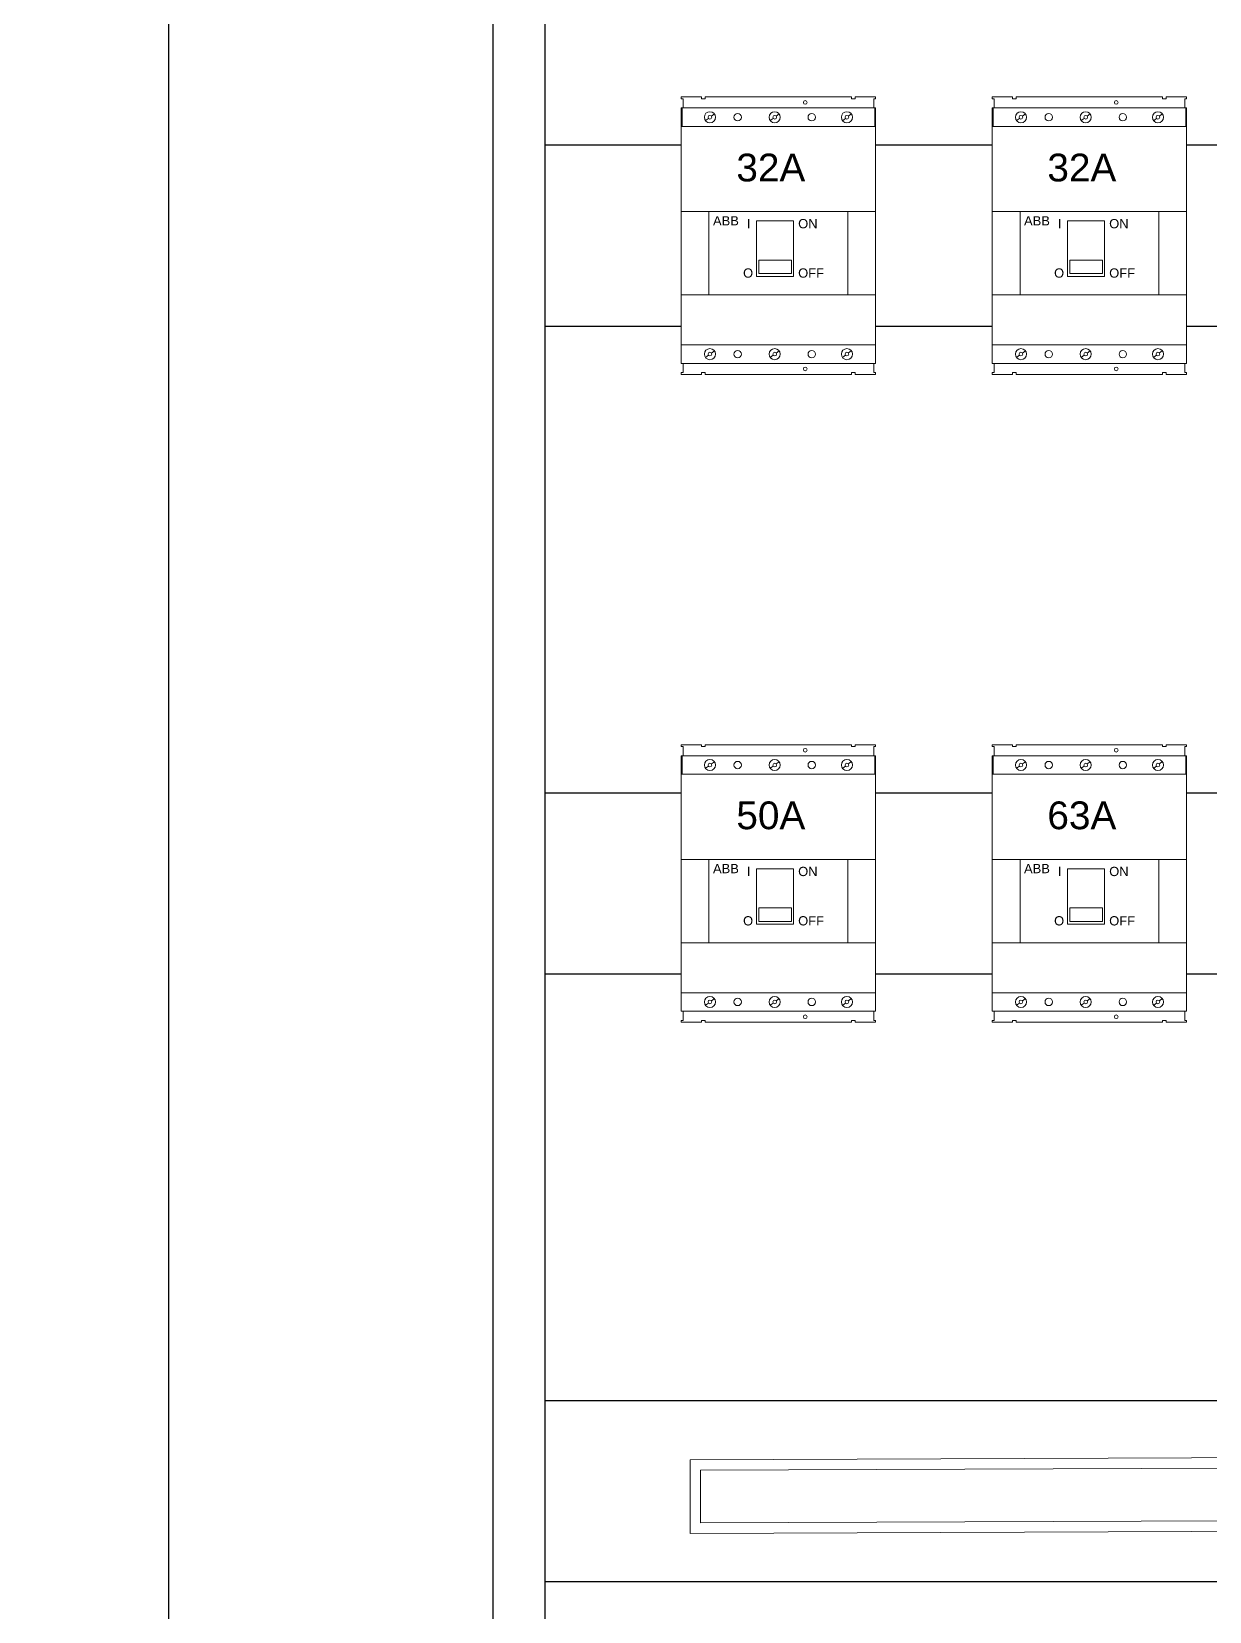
# Model space of a CAD drawing. Header units: millimetres. Extents: x 2046 to 14753, y 2361 to 29276.
# Drawn here: x 10064.7 to 10110.1, y 3039 to 3099.9 of the extents above; entities that cross this region are included whole.
import ezdxf

# ---------------------------------------------------------------- set-up
doc = ezdxf.new("R2010")
doc.units = ezdxf.units.MM
for name, color, linetype in [('BARA', 31, 'Continuous'), ('HAT', 3, 'Continuous'), ('T2BUSBAR', 7, 'Continuous')]:
    doc.layers.add(name, color=color, linetype=linetype)
doc.styles.get("Standard").update_dxf_attribs({"font": 'arial.ttf'})
doc.dimstyles.new('ISO-25', dxfattribs={"dimtxt": 2.5, "dimasz": 2.5, "dimexe": 1.25, "dimexo": 0.625, "dimtad": 1, "dimtxsty": 'Standard', "dimcen": 2.5, "dimadec": 0, "dimazin": 0, "dimtfac": 1, "dimtmove": 0, "dimatfit": 3, "dimfxl": 1, "dimarcsym": 0})

# ---------------------------------------------------------------- blocks, each defined once
blk = doc.blocks.new('*D249')
at = {"layer": 'Defpoints', "color": 0, "transparency": 16777216}
for p in [(10069.968, 3196.963), (10082.489, 3196.963), (10082.489, 3016.963)]:
    blk.add_point(p, dxfattribs=at)
at = {"layer": 'HAT', "color": 0, "lineweight": -2, "transparency": 16777216}
for p, q in [((10081.864, 3196.963), (10068.718, 3196.963)), ((10069.968, 3019.463), (10069.968, 3194.463)), ((10081.864, 3016.963), (10068.718, 3016.963))]:
    blk.add_line(p, q, dxfattribs=at)
at = {"layer": 'HAT', "color": 0, "transparency": 16777216}
for points in [[(10069.551, 3194.463), (10070.385, 3194.463), (10069.968, 3196.963)], [(10069.551, 3019.463), (10070.385, 3019.463), (10069.968, 3016.963)]]:
    blk.add_solid(points, dxfattribs=at)
at = {"layer": 'HAT', "transparency": 16777216, "insert": (10067.301, 3106.963), "char_height": 4, "attachment_point": 5, "rotation": 90, "bg_fill": 3, "box_fill_scale": 1.1, "bg_fill_color": 256, "bg_fill_true_color": 13158600, "bg_fill_transparency": 0}
blk.add_mtext('180', dxfattribs=at)

msp = doc.modelspace()

# ---------------------------------------------------------------- linework, layer by layer
at = {"lineweight": 9}
for p, q in [((10090.525, 3097.428), (10089.739, 3097.428)), ((10089.739, 3097.428), (10089.739, 3097.357)), ((10089.739, 3097.428), (10089.739, 3097.357)), ((10089.739, 3097.428), (10090.525, 3097.428)), ((10089.739, 3097.357), (10089.81, 3097.357)), ((10089.81, 3097.357), (10089.81, 3097)), ((10090.525, 3097.428), (10090.525, 3097.357)), ((10090.525, 3097.357), (10090.668, 3097.357)), ((10096.31, 3097.428), (10090.668, 3097.428)), ((10090.668, 3097.357), (10090.668, 3097.428)), ((10096.31, 3097.357), (10096.31, 3097.428)), ((10096.453, 3097.357), (10096.31, 3097.357)), ((10097.239, 3097.428), (10096.453, 3097.428)), ((10097.239, 3097.428), (10096.453, 3097.428)), ((10096.453, 3097.428), (10096.453, 3097.357)), ((10097.239, 3097.357), (10097.168, 3097.357)), ((10097.168, 3097.357), (10097.168, 3097)), ((10097.239, 3097.357), (10097.239, 3097.428)), ((10097.239, 3097.428), (10097.239, 3097.357)), ((10102.525, 3097.428), (10101.739, 3097.428)), ((10101.739, 3097.428), (10101.739, 3097.357)), ((10101.739, 3097.428), (10101.739, 3097.357)), ((10101.739, 3097.428), (10102.525, 3097.428)), ((10101.739, 3097.357), (10101.81, 3097.357)), ((10101.81, 3097.357), (10101.81, 3097)), ((10102.525, 3097.428), (10102.525, 3097.357)), ((10102.525, 3097.357), (10102.668, 3097.357)), ((10108.31, 3097.428), (10102.668, 3097.428)), ((10102.668, 3097.357), (10102.668, 3097.428)), ((10108.31, 3097.357), (10108.31, 3097.428)), ((10108.453, 3097.357), (10108.31, 3097.357)), ((10109.239, 3097.428), (10108.453, 3097.428)), ((10109.239, 3097.428), (10108.453, 3097.428)), ((10108.453, 3097.428), (10108.453, 3097.357)), ((10109.239, 3097.357), (10109.168, 3097.357)), ((10109.168, 3097.357), (10109.168, 3097)), ((10109.239, 3097.357), (10109.239, 3097.428)), ((10109.239, 3097.428), (10109.239, 3097.357)), ((10089.739, 3097), (10089.739, 3087.142)), ((10097.239, 3097), (10089.739, 3097)), ((10089.739, 3096.285), (10089.739, 3097)), ((10089.739, 3096.25), (10089.739, 3096.964)), ((10089.775, 3096.285), (10089.775, 3097)), ((10090.904, 3096.684), (10091.019, 3096.769)), ((10093.404, 3096.684), (10093.519, 3096.769)), ((10096.188, 3096.687), (10096.3, 3096.775)), ((10097.203, 3096.285), (10097.203, 3097)), ((10097.239, 3087.142), (10097.239, 3097)), ((10097.239, 3096.285), (10097.239, 3097)), ((10101.739, 3097), (10101.739, 3087.142)), ((10109.239, 3097), (10101.739, 3097)), ((10101.739, 3096.285), (10101.739, 3097)), ((10101.739, 3096.25), (10101.739, 3096.964)), ((10101.775, 3096.285), (10101.775, 3097)), ((10102.904, 3096.684), (10103.019, 3096.769)), ((10105.404, 3096.684), (10105.519, 3096.769)), ((10108.188, 3096.687), (10108.3, 3096.775)), ((10109.203, 3096.285), (10109.203, 3097)), ((10109.239, 3087.142), (10109.239, 3097)), ((10109.239, 3096.285), (10109.239, 3097)), ((10097.239, 3096.285), (10089.739, 3096.285)), ((10090.668, 3096.285), (10091.56, 3096.285)), ((10090.673, 3096.516), (10090.788, 3096.6)), ((10093.173, 3096.516), (10093.288, 3096.6)), ((10095.964, 3096.51), (10096.076, 3096.598)), ((10109.239, 3096.285), (10101.739, 3096.285)), ((10102.668, 3096.285), (10103.56, 3096.285)), ((10102.673, 3096.516), (10102.788, 3096.6)), ((10105.173, 3096.516), (10105.288, 3096.6)), ((10107.964, 3096.51), (10108.076, 3096.598)), ((10097.239, 3093), (10089.739, 3093)), ((10090.81, 3089.785), (10090.81, 3093)), ((10091.739, 3093), (10095.239, 3093)), ((10095.239, 3093), (10095.239, 3093)), ((10096.168, 3089.785), (10096.168, 3093)), ((10109.239, 3093), (10101.739, 3093)), ((10102.81, 3089.785), (10102.81, 3093)), ((10103.739, 3093), (10107.239, 3093)), ((10107.239, 3093), (10107.239, 3093)), ((10108.168, 3089.785), (10108.168, 3093)), ((10089.739, 3092.571), (10089.739, 3089.357)), ((10092.646, 3092.642), (10092.646, 3090.5)), ((10092.646, 3092.642), (10094.075, 3092.642)), ((10094.075, 3090.5), (10094.075, 3092.642)), ((10097.239, 3089.357), (10097.239, 3092.571)), ((10101.739, 3092.571), (10101.739, 3089.357)), ((10104.646, 3092.642), (10104.646, 3090.5)), ((10104.646, 3092.642), (10106.075, 3092.642)), ((10106.075, 3090.5), (10106.075, 3092.642)), ((10109.239, 3089.357), (10109.239, 3092.571)), ((10092.646, 3090.5), (10094.075, 3090.5)), ((10104.646, 3090.5), (10106.075, 3090.5)), ((10089.739, 3089.785), (10097.239, 3089.785)), ((10090.81, 3089.785), (10096.168, 3089.785)), ((10091.739, 3089.785), (10095.239, 3089.785)), ((10101.739, 3089.785), (10109.239, 3089.785)), ((10102.81, 3089.785), (10108.168, 3089.785)), ((10103.739, 3089.785), (10107.239, 3089.785)), ((10089.739, 3087.857), (10097.239, 3087.857)), ((10090.673, 3087.373), (10090.788, 3087.457)), ((10090.904, 3087.542), (10091.019, 3087.626)), ((10093.173, 3087.373), (10093.288, 3087.457)), ((10093.404, 3087.542), (10093.519, 3087.626)), ((10096.188, 3087.544), (10096.3, 3087.632)), ((10101.739, 3087.857), (10109.239, 3087.857)), ((10102.673, 3087.373), (10102.788, 3087.457)), ((10102.904, 3087.542), (10103.019, 3087.626)), ((10105.173, 3087.373), (10105.288, 3087.457)), ((10105.404, 3087.542), (10105.519, 3087.626)), ((10108.188, 3087.544), (10108.3, 3087.632)), ((10097.239, 3087.142), (10089.739, 3087.142)), ((10089.81, 3086.785), (10089.81, 3087.142)), ((10095.964, 3087.367), (10096.076, 3087.455)), ((10097.168, 3086.785), (10097.168, 3087.142)), ((10109.239, 3087.142), (10101.739, 3087.142)), ((10101.81, 3086.785), (10101.81, 3087.142)), ((10107.964, 3087.367), (10108.076, 3087.455)), ((10109.168, 3086.785), (10109.168, 3087.142)), ((10089.739, 3086.714), (10089.739, 3086.785)), ((10089.739, 3086.714), (10089.739, 3086.785)), ((10089.739, 3086.785), (10089.81, 3086.785)), ((10090.525, 3086.714), (10089.739, 3086.714)), ((10089.739, 3086.714), (10090.525, 3086.714)), ((10090.525, 3086.714), (10090.525, 3086.785)), ((10090.525, 3086.785), (10090.668, 3086.785)), ((10090.668, 3086.785), (10090.668, 3086.714)), ((10096.31, 3086.714), (10090.668, 3086.714)), ((10096.453, 3086.785), (10096.31, 3086.785)), ((10096.31, 3086.785), (10096.31, 3086.714)), ((10096.453, 3086.714), (10096.453, 3086.785)), ((10097.239, 3086.714), (10096.453, 3086.714)), ((10097.239, 3086.714), (10096.453, 3086.714)), ((10097.239, 3086.785), (10097.168, 3086.785)), ((10097.239, 3086.785), (10097.239, 3086.714)), ((10097.239, 3086.714), (10097.239, 3086.785)), ((10101.739, 3086.714), (10101.739, 3086.785)), ((10101.739, 3086.714), (10101.739, 3086.785)), ((10101.739, 3086.785), (10101.81, 3086.785)), ((10102.525, 3086.714), (10101.739, 3086.714)), ((10101.739, 3086.714), (10102.525, 3086.714)), ((10102.525, 3086.714), (10102.525, 3086.785)), ((10102.525, 3086.785), (10102.668, 3086.785)), ((10102.668, 3086.785), (10102.668, 3086.714)), ((10108.31, 3086.714), (10102.668, 3086.714)), ((10108.453, 3086.785), (10108.31, 3086.785)), ((10108.31, 3086.785), (10108.31, 3086.714)), ((10108.453, 3086.714), (10108.453, 3086.785)), ((10109.239, 3086.714), (10108.453, 3086.714)), ((10109.239, 3086.714), (10108.453, 3086.714)), ((10109.239, 3086.785), (10109.168, 3086.785)), ((10109.239, 3086.785), (10109.239, 3086.714)), ((10109.239, 3086.714), (10109.239, 3086.785)), ((10090.525, 3072.428), (10089.739, 3072.428)), ((10089.739, 3072.428), (10089.739, 3072.357)), ((10089.739, 3072.428), (10089.739, 3072.357)), ((10089.739, 3072.428), (10090.525, 3072.428)), ((10089.739, 3072.357), (10089.81, 3072.357)), ((10089.81, 3072.357), (10089.81, 3072)), ((10090.525, 3072.428), (10090.525, 3072.357)), ((10090.525, 3072.357), (10090.668, 3072.357)), ((10096.31, 3072.428), (10090.668, 3072.428)), ((10090.668, 3072.357), (10090.668, 3072.428)), ((10096.31, 3072.357), (10096.31, 3072.428)), ((10096.453, 3072.357), (10096.31, 3072.357)), ((10097.239, 3072.428), (10096.453, 3072.428)), ((10097.239, 3072.428), (10096.453, 3072.428)), ((10096.453, 3072.428), (10096.453, 3072.357)), ((10097.239, 3072.357), (10097.168, 3072.357)), ((10097.168, 3072.357), (10097.168, 3072)), ((10097.239, 3072.357), (10097.239, 3072.428)), ((10097.239, 3072.428), (10097.239, 3072.357)), ((10102.525, 3072.428), (10101.739, 3072.428)), ((10101.739, 3072.428), (10101.739, 3072.357)), ((10101.739, 3072.428), (10101.739, 3072.357)), ((10101.739, 3072.428), (10102.525, 3072.428)), ((10101.739, 3072.357), (10101.81, 3072.357)), ((10101.81, 3072.357), (10101.81, 3072)), ((10102.525, 3072.428), (10102.525, 3072.357)), ((10102.525, 3072.357), (10102.668, 3072.357)), ((10108.31, 3072.428), (10102.668, 3072.428)), ((10102.668, 3072.357), (10102.668, 3072.428)), ((10108.31, 3072.357), (10108.31, 3072.428)), ((10108.453, 3072.357), (10108.31, 3072.357)), ((10109.239, 3072.428), (10108.453, 3072.428)), ((10109.239, 3072.428), (10108.453, 3072.428)), ((10108.453, 3072.428), (10108.453, 3072.357)), ((10109.239, 3072.357), (10109.168, 3072.357)), ((10109.168, 3072.357), (10109.168, 3072)), ((10109.239, 3072.357), (10109.239, 3072.428)), ((10109.239, 3072.428), (10109.239, 3072.357)), ((10089.739, 3072), (10089.739, 3062.142)), ((10097.239, 3072), (10089.739, 3072)), ((10089.739, 3071.285), (10089.739, 3072)), ((10089.739, 3071.25), (10089.739, 3071.964)), ((10089.775, 3071.285), (10089.775, 3072)), ((10090.904, 3071.684), (10091.019, 3071.769)), ((10093.404, 3071.684), (10093.519, 3071.769)), ((10096.188, 3071.687), (10096.3, 3071.775)), ((10097.203, 3071.285), (10097.203, 3072)), ((10097.239, 3062.142), (10097.239, 3072)), ((10097.239, 3071.285), (10097.239, 3072)), ((10101.739, 3072), (10101.739, 3062.142)), ((10109.239, 3072), (10101.739, 3072)), ((10101.739, 3071.285), (10101.739, 3072)), ((10101.739, 3071.25), (10101.739, 3071.964)), ((10101.775, 3071.285), (10101.775, 3072)), ((10102.904, 3071.684), (10103.019, 3071.769)), ((10105.404, 3071.684), (10105.519, 3071.769)), ((10108.188, 3071.687), (10108.3, 3071.775)), ((10109.203, 3071.285), (10109.203, 3072)), ((10109.239, 3062.142), (10109.239, 3072)), ((10109.239, 3071.285), (10109.239, 3072)), ((10097.239, 3071.285), (10089.739, 3071.285)), ((10090.668, 3071.285), (10091.56, 3071.285)), ((10090.673, 3071.516), (10090.788, 3071.6)), ((10093.173, 3071.516), (10093.288, 3071.6)), ((10095.964, 3071.51), (10096.076, 3071.598)), ((10109.239, 3071.285), (10101.739, 3071.285)), ((10102.668, 3071.285), (10103.56, 3071.285)), ((10102.673, 3071.516), (10102.788, 3071.6)), ((10105.173, 3071.516), (10105.288, 3071.6)), ((10107.964, 3071.51), (10108.076, 3071.598)), ((10097.239, 3068), (10089.739, 3068)), ((10090.81, 3064.785), (10090.81, 3068)), ((10091.739, 3068), (10095.239, 3068)), ((10095.239, 3068), (10095.239, 3068)), ((10096.168, 3064.785), (10096.168, 3068)), ((10109.239, 3068), (10101.739, 3068)), ((10102.81, 3064.785), (10102.81, 3068)), ((10103.739, 3068), (10107.239, 3068)), ((10107.239, 3068), (10107.239, 3068)), ((10108.168, 3064.785), (10108.168, 3068)), ((10089.739, 3067.571), (10089.739, 3064.357)), ((10092.646, 3067.642), (10092.646, 3065.5)), ((10092.646, 3067.642), (10094.075, 3067.642)), ((10094.075, 3065.5), (10094.075, 3067.642)), ((10097.239, 3064.357), (10097.239, 3067.571)), ((10101.739, 3067.571), (10101.739, 3064.357)), ((10104.646, 3067.642), (10104.646, 3065.5)), ((10104.646, 3067.642), (10106.075, 3067.642)), ((10106.075, 3065.5), (10106.075, 3067.642)), ((10109.239, 3064.357), (10109.239, 3067.571)), ((10092.646, 3065.5), (10094.075, 3065.5)), ((10104.646, 3065.5), (10106.075, 3065.5)), ((10089.739, 3064.785), (10097.239, 3064.785)), ((10090.81, 3064.785), (10096.168, 3064.785)), ((10091.739, 3064.785), (10095.239, 3064.785)), ((10101.739, 3064.785), (10109.239, 3064.785)), ((10102.81, 3064.785), (10108.168, 3064.785)), ((10103.739, 3064.785), (10107.239, 3064.785)), ((10089.739, 3062.857), (10097.239, 3062.857)), ((10090.904, 3062.542), (10091.019, 3062.626)), ((10093.404, 3062.542), (10093.519, 3062.626)), ((10096.188, 3062.544), (10096.3, 3062.632)), ((10101.739, 3062.857), (10109.239, 3062.857)), ((10102.904, 3062.542), (10103.019, 3062.626)), ((10105.404, 3062.542), (10105.519, 3062.626)), ((10108.188, 3062.544), (10108.3, 3062.632)), ((10097.239, 3062.142), (10089.739, 3062.142)), ((10089.81, 3061.785), (10089.81, 3062.142)), ((10090.673, 3062.373), (10090.788, 3062.457)), ((10093.173, 3062.373), (10093.288, 3062.457)), ((10095.964, 3062.367), (10096.076, 3062.455)), ((10097.168, 3061.785), (10097.168, 3062.142)), ((10109.239, 3062.142), (10101.739, 3062.142)), ((10101.81, 3061.785), (10101.81, 3062.142)), ((10102.673, 3062.373), (10102.788, 3062.457)), ((10105.173, 3062.373), (10105.288, 3062.457)), ((10107.964, 3062.367), (10108.076, 3062.455)), ((10109.168, 3061.785), (10109.168, 3062.142)), ((10089.739, 3061.714), (10089.739, 3061.785)), ((10089.739, 3061.714), (10089.739, 3061.785)), ((10089.739, 3061.785), (10089.81, 3061.785)), ((10090.525, 3061.714), (10089.739, 3061.714)), ((10089.739, 3061.714), (10090.525, 3061.714)), ((10090.525, 3061.714), (10090.525, 3061.785)), ((10090.525, 3061.785), (10090.668, 3061.785)), ((10090.668, 3061.785), (10090.668, 3061.714)), ((10096.31, 3061.714), (10090.668, 3061.714)), ((10096.453, 3061.785), (10096.31, 3061.785)), ((10096.31, 3061.785), (10096.31, 3061.714)), ((10096.453, 3061.714), (10096.453, 3061.785)), ((10097.239, 3061.714), (10096.453, 3061.714)), ((10097.239, 3061.714), (10096.453, 3061.714)), ((10097.239, 3061.785), (10097.168, 3061.785)), ((10097.239, 3061.785), (10097.239, 3061.714)), ((10097.239, 3061.714), (10097.239, 3061.785)), ((10101.739, 3061.714), (10101.739, 3061.785)), ((10101.739, 3061.714), (10101.739, 3061.785)), ((10101.739, 3061.785), (10101.81, 3061.785)), ((10102.525, 3061.714), (10101.739, 3061.714)), ((10101.739, 3061.714), (10102.525, 3061.714)), ((10102.525, 3061.714), (10102.525, 3061.785)), ((10102.525, 3061.785), (10102.668, 3061.785)), ((10102.668, 3061.785), (10102.668, 3061.714)), ((10108.31, 3061.714), (10102.668, 3061.714)), ((10108.453, 3061.785), (10108.31, 3061.785)), ((10108.31, 3061.785), (10108.31, 3061.714)), ((10108.453, 3061.714), (10108.453, 3061.785)), ((10109.239, 3061.714), (10108.453, 3061.714)), ((10109.239, 3061.714), (10108.453, 3061.714)), ((10109.239, 3061.785), (10109.168, 3061.785)), ((10109.239, 3061.785), (10109.239, 3061.714)), ((10109.239, 3061.714), (10109.239, 3061.785))]:
    msp.add_line(p, q, dxfattribs=at)
for points in [[(10093.995, 3091.127), (10092.73, 3091.127), (10092.73, 3090.609), (10093.995, 3090.609)], [(10105.995, 3091.127), (10104.73, 3091.127), (10104.73, 3090.609), (10105.995, 3090.609)], [(10093.995, 3066.127), (10092.73, 3066.127), (10092.73, 3065.609), (10093.995, 3065.609)], [(10105.995, 3066.127), (10104.73, 3066.127), (10104.73, 3065.609), (10105.995, 3065.609)]]:
    msp.add_lwpolyline(points, close=True, dxfattribs=at)
for centre, radius in [((10094.525, 3097.214), 0.0714), ((10106.525, 3097.214), 0.0714), ((10090.846, 3096.642), 0.214), ((10090.846, 3096.642), 0.0714), ((10091.918, 3096.642), 0.143), ((10093.346, 3096.642), 0.214), ((10093.346, 3096.642), 0.0714), ((10094.775, 3096.642), 0.143), ((10096.132, 3096.642), 0.214), ((10096.132, 3096.642), 0.0714), ((10102.846, 3096.642), 0.214), ((10102.846, 3096.642), 0.0714), ((10103.918, 3096.642), 0.143), ((10105.346, 3096.642), 0.214), ((10105.346, 3096.642), 0.0714), ((10106.775, 3096.642), 0.143), ((10108.132, 3096.642), 0.214), ((10108.132, 3096.642), 0.0714), ((10090.846, 3087.5), 0.214), ((10090.846, 3087.5), 0.0714), ((10091.918, 3087.5), 0.143), ((10093.346, 3087.5), 0.214), ((10093.346, 3087.5), 0.0714), ((10094.775, 3087.5), 0.143), ((10096.132, 3087.5), 0.214), ((10096.132, 3087.5), 0.0714), ((10102.846, 3087.5), 0.214), ((10102.846, 3087.5), 0.0714), ((10103.918, 3087.5), 0.143), ((10105.346, 3087.5), 0.214), ((10105.346, 3087.5), 0.0714), ((10106.775, 3087.5), 0.143), ((10108.132, 3087.5), 0.214), ((10108.132, 3087.5), 0.0714), ((10094.525, 3086.928), 0.0714), ((10106.525, 3086.928), 0.0714), ((10094.525, 3072.214), 0.0714), ((10106.525, 3072.214), 0.0714), ((10090.846, 3071.642), 0.214), ((10090.846, 3071.642), 0.0714), ((10091.918, 3071.642), 0.143), ((10093.346, 3071.642), 0.214), ((10093.346, 3071.642), 0.0714), ((10094.775, 3071.642), 0.143), ((10096.132, 3071.642), 0.214), ((10096.132, 3071.642), 0.0714), ((10102.846, 3071.642), 0.214), ((10102.846, 3071.642), 0.0714), ((10103.918, 3071.642), 0.143), ((10105.346, 3071.642), 0.214), ((10105.346, 3071.642), 0.0714), ((10106.775, 3071.642), 0.143), ((10108.132, 3071.642), 0.214), ((10108.132, 3071.642), 0.0714), ((10090.846, 3062.5), 0.214), ((10090.846, 3062.5), 0.0714), ((10091.918, 3062.5), 0.143), ((10093.346, 3062.5), 0.214), ((10093.346, 3062.5), 0.0714), ((10094.775, 3062.5), 0.143), ((10096.132, 3062.5), 0.214), ((10096.132, 3062.5), 0.0714), ((10102.846, 3062.5), 0.214), ((10102.846, 3062.5), 0.0714), ((10103.918, 3062.5), 0.143), ((10105.346, 3062.5), 0.214), ((10105.346, 3062.5), 0.0714), ((10106.775, 3062.5), 0.143), ((10108.132, 3062.5), 0.214), ((10108.132, 3062.5), 0.0714), ((10094.525, 3061.928), 0.0714), ((10106.525, 3061.928), 0.0714)]:
    msp.add_circle(centre, radius, dxfattribs=at)
at = {"layer": 'BARA', "color": 9, "true_color": 0xc7c8ca}
for points in [[(10089.739, 3088.57), (10084.489, 3088.57), (10084.489, 3095.572), (10089.739, 3095.572)], [(10097.239, 3095.572), (10101.739, 3095.572)], [(10109.239, 3095.572), (10113.739, 3095.572)], [(10101.739, 3088.57), (10097.239, 3088.57)], [(10113.739, 3088.57), (10109.239, 3088.57)], [(10089.739, 3063.57), (10084.489, 3063.57), (10084.489, 3070.572), (10089.739, 3070.572)], [(10097.239, 3070.572), (10101.739, 3070.572)], [(10109.239, 3070.572), (10113.739, 3070.572)], [(10101.739, 3063.57), (10097.239, 3063.57)], [(10113.739, 3063.57), (10109.239, 3063.57)], [(10144.487, 3040.121), (10084.488, 3040.121), (10084.488, 3047.124), (10150.488, 3047.124), (10150.488, 3040.121), (10144.487, 3040.121)]]:
    msp.add_lwpolyline(points, dxfattribs=at)
at = {"layer": 'HAT', "color": 1}
for points in [[(10082.489, 3196.963), (10152.489, 3196.963), (10152.489, 3016.963), (10082.489, 3016.963)], [(10084.489, 3194.963), (10150.489, 3194.963), (10150.489, 3018.963), (10084.489, 3018.963)]]:
    msp.add_lwpolyline(points, close=True, dxfattribs=at)
at = {"layer": 'T2BUSBAR', "color": 4, "lineweight": 9}
for points in [[(10144.895, 3042.201), (10090.083, 3041.989), (10090.083, 3044.833), (10144.895, 3045.045)], [(10144.895, 3042.607), (10090.489, 3042.395), (10090.489, 3044.427), (10144.895, 3044.638)]]:
    msp.add_lwpolyline(points, close=True, dxfattribs=at)

# ---------------------------------------------------------------- texts
at = {"lineweight": 9, "attachment_point": 1}
for s, insert, char_height, width in [('32A', (10091.865, 3095.237), 1.0714, 0.95345), ('32A', (10103.865, 3095.237), 1.0714, 0.95345), ('{\\fArial|b0|i0|c162|p34;ABB}', (10090.965, 3092.824), 0.35714, 0.95345), ('{\\fArial|b0|i0|c162|p34;I}', (10092.273, 3092.714), 0.35714, 0.23387), ('{\\fArial|b0|i0|c162|p34;ON}', (10094.251, 3092.714), 0.35714, 0.95345), ('{\\fArial|b0|i0|c162|p34;ABB}', (10102.965, 3092.824), 0.35714, 0.95345), ('{\\fArial|b0|i0|c162|p34;I}', (10104.273, 3092.714), 0.35714, 0.23387), ('{\\fArial|b0|i0|c162|p34;ON}', (10106.251, 3092.714), 0.35714, 0.95345), ('{\\fArial|b0|i0|c162|p34;O}', (10092.126, 3090.809), 0.35714, 0.23387), ('{\\fArial|b0|i0|c162|p34;OFF}', (10094.251, 3090.809), 0.35714, 0.95345), ('{\\fArial|b0|i0|c162|p34;O}', (10104.126, 3090.809), 0.35714, 0.23387), ('{\\fArial|b0|i0|c162|p34;OFF}', (10106.251, 3090.809), 0.35714, 0.95345), ('{\\fArial|b0|i0|c162|p34;50A}', (10091.865, 3070.237), 1.07143, 0.95345), ('63A', (10103.865, 3070.237), 1.0714, 0.95345), ('{\\fArial|b0|i0|c162|p34;ABB}', (10090.965, 3067.824), 0.35714, 0.95345), ('{\\fArial|b0|i0|c162|p34;I}', (10092.273, 3067.714), 0.35714, 0.23387), ('{\\fArial|b0|i0|c162|p34;ON}', (10094.251, 3067.714), 0.35714, 0.95345), ('{\\fArial|b0|i0|c162|p34;ABB}', (10102.965, 3067.824), 0.35714, 0.95345), ('{\\fArial|b0|i0|c162|p34;I}', (10104.273, 3067.714), 0.35714, 0.23387), ('{\\fArial|b0|i0|c162|p34;ON}', (10106.251, 3067.714), 0.35714, 0.95345), ('{\\fArial|b0|i0|c162|p34;O}', (10092.126, 3065.809), 0.35714, 0.23387), ('{\\fArial|b0|i0|c162|p34;OFF}', (10094.251, 3065.809), 0.35714, 0.95345), ('{\\fArial|b0|i0|c162|p34;O}', (10104.126, 3065.809), 0.35714, 0.23387), ('{\\fArial|b0|i0|c162|p34;OFF}', (10106.251, 3065.809), 0.35714, 0.95345)]:
    msp.add_mtext(s, dxfattribs=dict(at, insert=insert, char_height=char_height, width=width))

# ---------------------------------------------------------------- next in the draw order: dimensions: what is measured, and where the dimension line sits
at = {"layer": 'HAT', "color": 4}
dim = msp.add_linear_dim(base=(10069.968, 3196.963), p1=(10082.489, 3016.963), p2=(10082.489, 3196.963), angle=90, dimstyle='ISO-25', override={"dimtxt": 4, "dimcen": -2.5, "dimclrt": 256, "dimtfill": 1}, dxfattribs=at)
dim.commit()
dim.dimension.update_dxf_attribs({"geometry": '*D249', "text_midpoint": (10067.301, 3106.963)})

doc.saveas('drawing.dxf')
